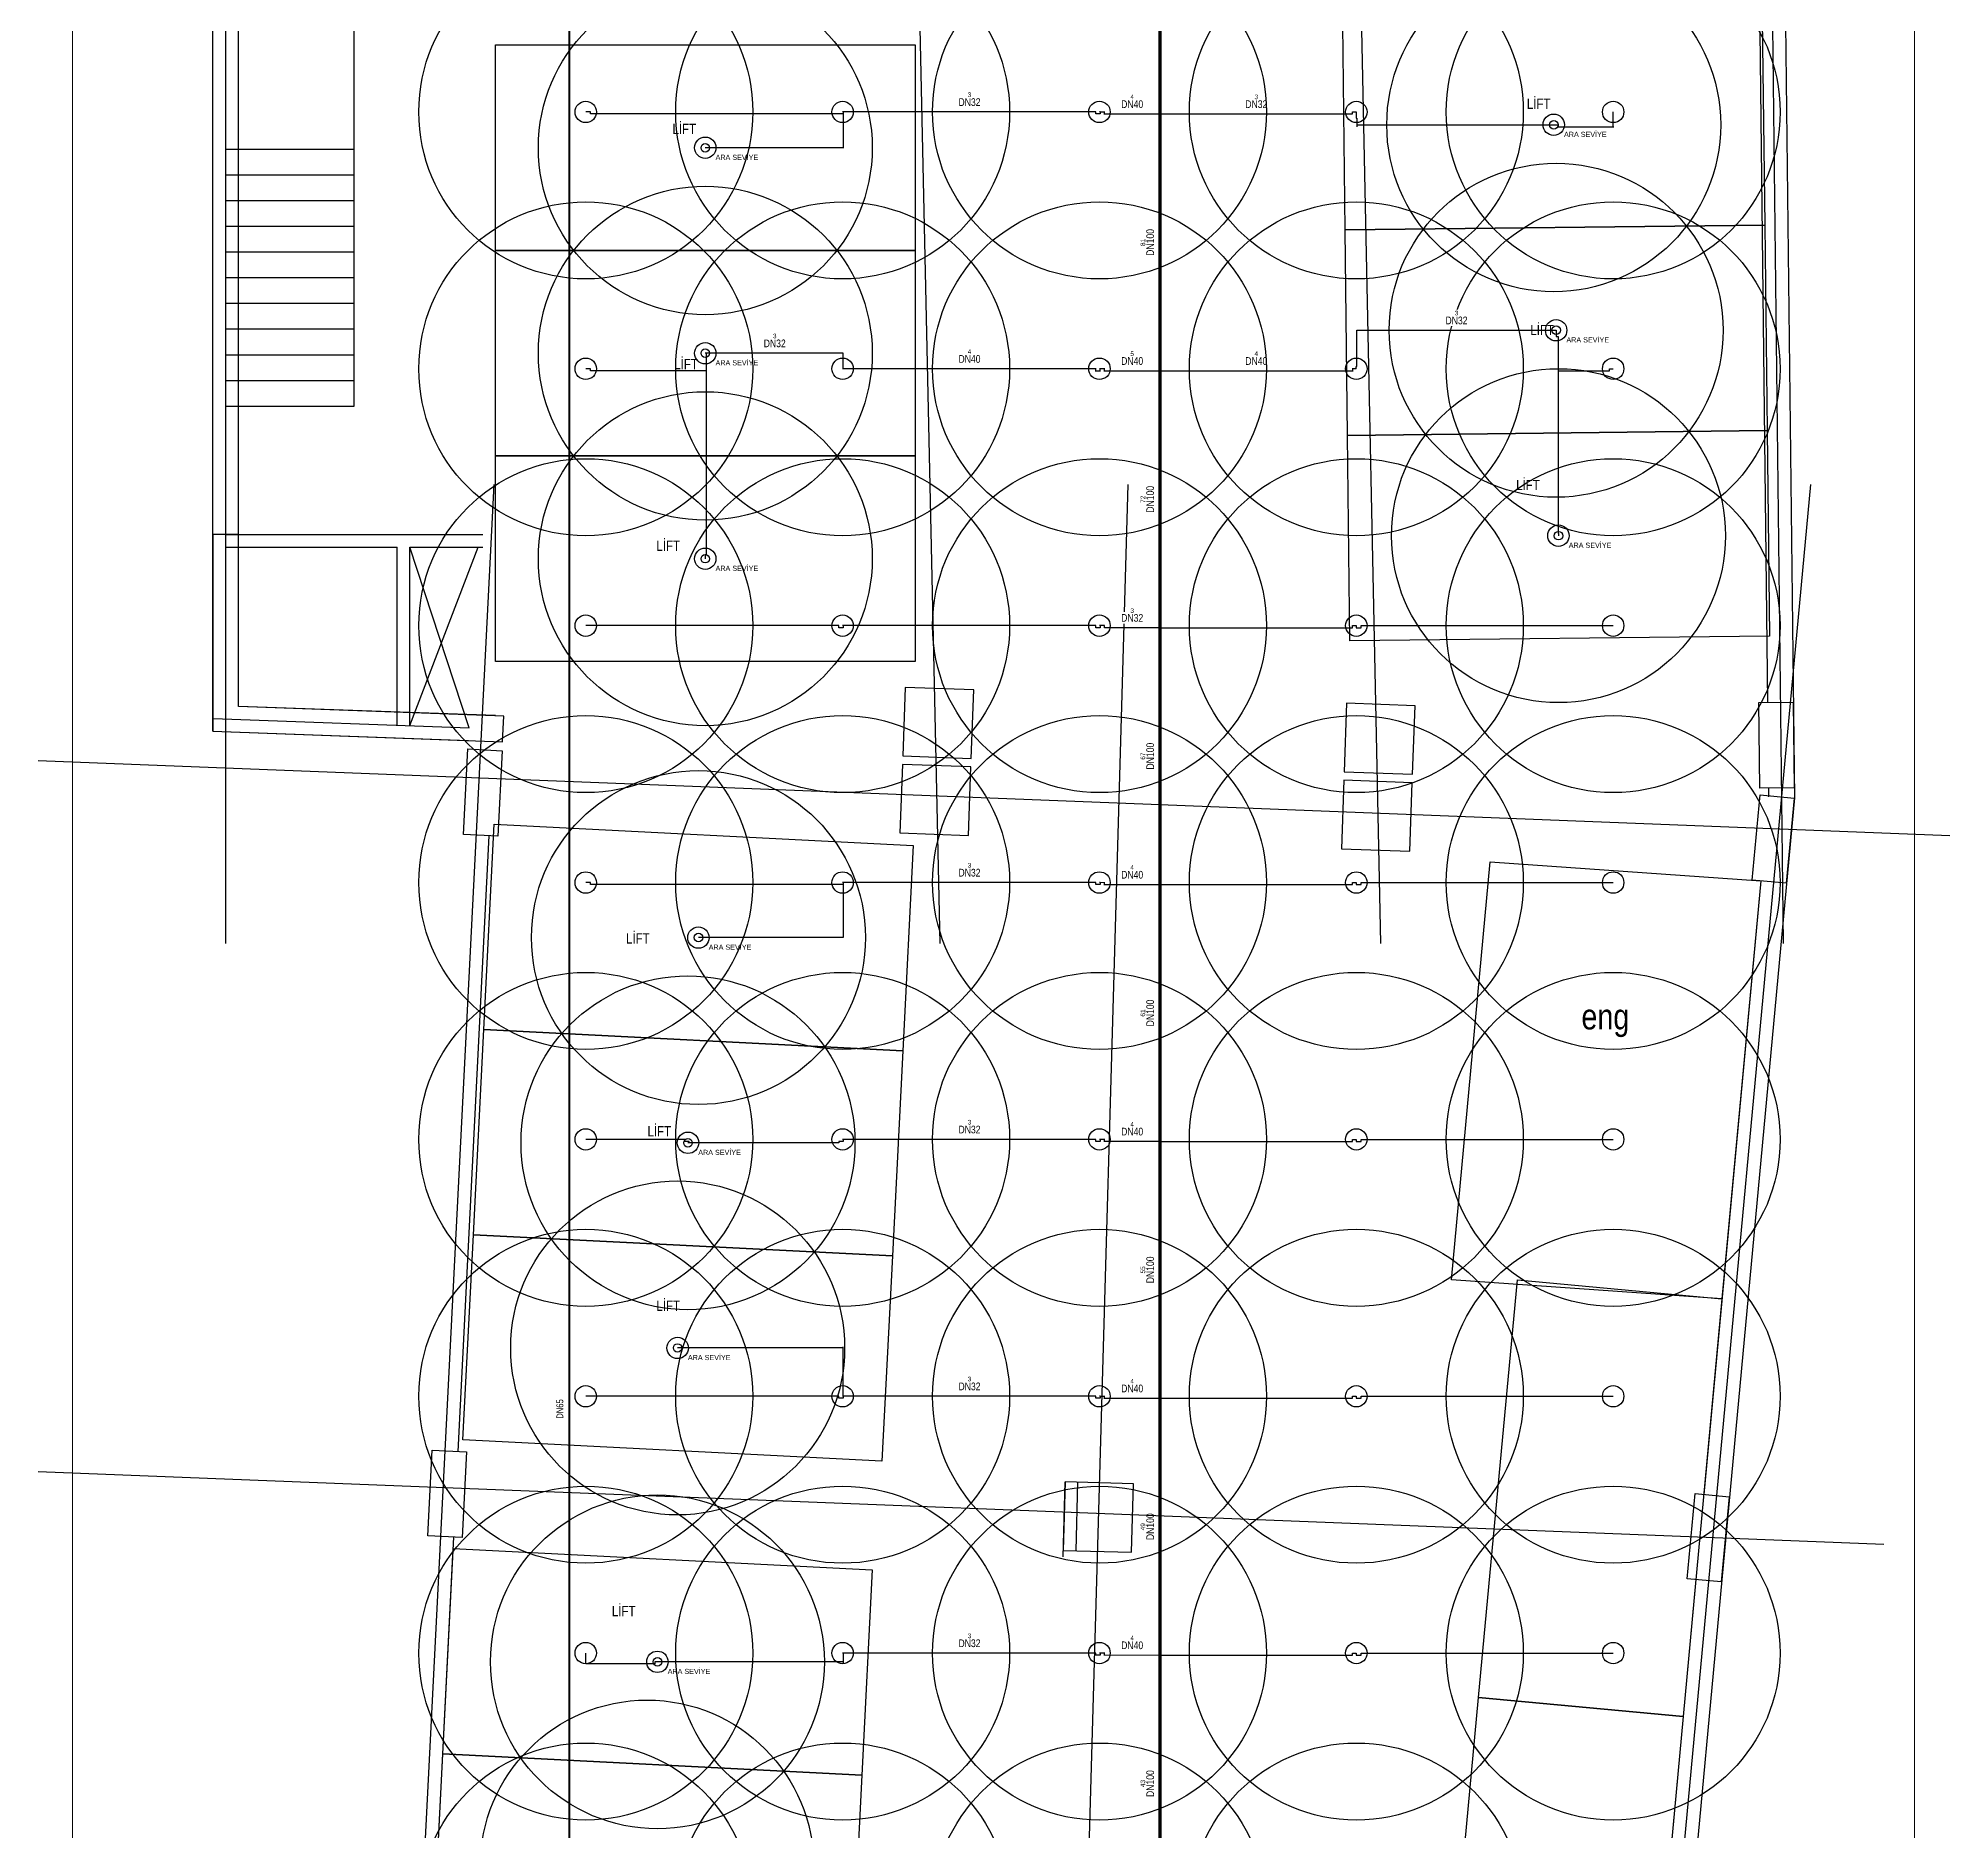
# Model space of a CAD drawing. Header units: centimetres. Extents: x 247996 to 276712, y -458149 to -450648.
# Drawn here: x 247999 to 250231, y -454679 to -452586 of the extents above; entities that cross this region are included whole.
import ezdxf
from ezdxf.enums import TextEntityAlignment as Align

# ---------------------------------------------------------------- set-up
doc = ezdxf.new("R2010")
doc.units = ezdxf.units.CM
doc.layers.add('ANTED', color=144, linetype='Continuous', lineweight=0)
for name, color, linetype in [('MIM-BODRUM-GUNCEL', 8, 'Continuous'), ('MTY-SPRINKLER', 15, 'Continuous'), ('MTY-SPRINKLER-BORU', 140, 'Continuous'), ('MTY-SPRINKLER-CAP', 141, 'Continuous'), ('MTY-SPRINKLER-KORUMA', 8, 'Continuous'), ('MTY-SPRINKLER-YAZI', 141, 'Continuous'), ('MTY-YANGIN-DOLAP', 1, 'Continuous'), ('MTY-YANGIN-DOLAP-BORU', 1, 'Continuous')]:
    doc.layers.add(name, color=color, linetype=linetype)
doc.styles.add('ROTAS', font='arial.ttf')

# ---------------------------------------------------------------- blocks, each defined once
blk = doc.blocks.new('ASL-SPR-UP')
blk.add_circle((0, 0), 12.5)
blk = doc.blocks.new('ASL-SPR-PE')
for radius in [12.5, 5]:
    blk.add_circle((0, 0), radius)

msp = doc.modelspace()

# ---------------------------------------------------------------- linework, layer by layer
at = {"layer": 'ANTED'}
for p, q in [((248038.8, -450649.1), (248038.8, -458149.1)), ((250190.3, -450649.1), (250190.3, -458149.1))]:
    msp.add_line(p, q, dxfattribs=at)
at = {"layer": 'MIM-BODRUM-GUNCEL'}
for p, q in [((248217.7, -450648.1), (248217.6, -453642.8)), ((248986, -450648.1), (249051.8, -453642.8)), ((249504.2, -450648.1), (249566.7, -453642.8)), ((250002.4, -450648.3), (250036.7, -453643)), ((248367.9, -453015.1), (248367.9, -452265.1)), ((248217.9, -452715.1), (248367.9, -452715.1)), ((248217.9, -452745.1), (248367.9, -452745.1)), ((248217.9, -452775.1), (248367.9, -452775.1)), ((248217.9, -452805.1), (248367.9, -452805.1)), ((248217.9, -452835.1), (248367.9, -452835.1)), ((248217.9, -452865.1), (248367.9, -452865.1)), ((248217.9, -452865.1), (248367.9, -452865.1)), ((248217.9, -452895.1), (248367.9, -452895.1)), ((248217.9, -452925.1), (248367.9, -452925.1)), ((248217.9, -452955.1), (248367.9, -452955.1)), ((248217.9, -452985.1), (248367.9, -452985.1)), ((248217.9, -453015.1), (248367.9, -453015.1)), ((248320.5, -457259.7), (248531.2, -453106.9)), ((249271.6, -453106.9), (249145.2, -457519.8)), ((250068.7, -453106.9), (249644, -457677.1)), ((248217.9, -453165.1), (248517.9, -453165.1)), ((248217.9, -453180.1), (248417.9, -453180.1)), ((248417.9, -453387.7), (248417.9, -453180.1)), ((248432.9, -453388.3), (248432.9, -453180.1)), ((248432.9, -453180.1), (248517.9, -453180.1)), ((248432.9, -453388.3), (248512.8, -453180.1)), ((248502.1, -453390.8), (248432.9, -453180.1)), ((248528.3, -453165.1), (248528.6, -453165.1)), ((248203.5, -453380), (248502.1, -453390.8)), ((248202.9, -453395), (248501.3, -453405.7)), ((247998.8, -453429), (250231.4, -453516.7)), ((247998.8, -454259.6), (250154.5, -454344.3)), ((249195.7, -454359.2), (249198.2, -454271.7)), ((249210.9, -454352.1), (249213.2, -454272.1))]:
    msp.add_line(p, q, dxfattribs=at)
for points in [[(248202.6, -450821), (250019.4, -450827.1), (250049.9, -453472.8), (249626.9, -458027.1), (249334.1, -457935.8), (249381.3, -457427), (248314, -457094.2)], [(248202.7, -453394.9), (248202.6, -450821)], [(248532.6, -453377.1), (248532.7, -453376.7), (248232.7, -453365.9), (248232.7, -452570.9)], [(250012.5, -452563.8), (250015.3, -452803.7), (249525.3, -452809.4), (249522.6, -452569.4), (250012.5, -452563.8)], [(250009.5, -452577.5), (250018.6, -453361.4)], [(249022.9, -452593.4), (249022.9, -452833.4), (248532.9, -452833.4), (248532.9, -452593.4), (249022.9, -452593.4)], [(250015.3, -452803.7), (250018, -453043.7), (249528.1, -453049.4), (249525.3, -452809.4), (250015.3, -452803.7)], [(249022.9, -452833.4), (249022.9, -453073.4), (248532.9, -453073.4), (248532.9, -452833.4), (249022.9, -452833.4)], [(250018, -453043.7), (250020.8, -453283.7), (249530.8, -453289.4), (249528.1, -453049.4), (250018, -453043.7)], [(249022.9, -453073.4), (249022.9, -453313.4), (248532.9, -453313.4), (248532.9, -453073.4), (249022.9, -453073.4)], [(248542.5, -453377.4), (248232.6, -453366), (248232.6, -453165.1), (248202.6, -453165.1), (248202.6, -453394.9), (248541, -453407.4), (248542.5, -453377.4)], [(249011.4, -453343.8), (249008.5, -453423.8), (249088.5, -453426.6), (249091.4, -453346.7), (249011.4, -453343.8)], [(249527, -453362.3), (249524.1, -453442.2), (249604.1, -453445.1), (249606.9, -453365.1), (249527, -453362.3)], [(250008.4, -453361.5), (250048.4, -453361), (250049.6, -453461), (250009.6, -453461.5), (250008.4, -453361.5)], [(248500.5, -453415.6), (248540.5, -453417.6), (248535.4, -453517.5), (248495.5, -453515.5), (248500.5, -453415.6)], [(249008.2, -453433.8), (249005.3, -453513.7), (249085.3, -453516.6), (249088.1, -453436.6), (249008.2, -453433.8)], [(249523.8, -453452.2), (249520.9, -453532.2), (249600.9, -453535), (249603.7, -453455.1), (249523.8, -453452.2)], [(250009.9, -453469.3), (250049.7, -453473), (250040.5, -453572.5), (250000.6, -453568.8), (250009.9, -453469.3)], [(250019.7, -453461.4), (250019.8, -453471.6)], [(248489.1, -454236.2), (248525.6, -453517)], [(249020.6, -453528.4), (249008.5, -453768.1), (248519.1, -453743.3), (248531.3, -453503.6), (249020.6, -453528.4)], [(249694.6, -453547.6), (250010.7, -453569.8), (249965.4, -454057.7), (249649.3, -454035.5), (249694.6, -453547.6)], [(250010.7, -453569.8), (249944.2, -454286.2)], [(249008.5, -453768.1), (248996.4, -454007.8), (248507, -453983), (248519.1, -453743.3), (249008.5, -453768.1)], [(248996.4, -454007.8), (248984.2, -454247.5), (248494.9, -454222.7), (248507, -453983), (248996.4, -454007.8)], [(249726.4, -454035.5), (249965.4, -454057.7), (249920.1, -454545.6), (249681.1, -454523.4), (249726.4, -454035.5)], [(248459, -454234.6), (248498.9, -454236.7), (248493.9, -454336.5), (248453.9, -454334.5), (248459, -454234.6)], [(249198.2, -454271.7), (249195.9, -454351.6), (249275.9, -454353.9), (249278.2, -454274), (249198.2, -454271.7)], [(249934.1, -454285.2), (249973.9, -454288.9), (249964.6, -454388.5), (249924.8, -454384.8), (249934.1, -454285.2)], [(248447.1, -455065.2), (248484.1, -454336)], [(248972.8, -454374.4), (248960.6, -454614.1), (248471.2, -454589.3), (248483.4, -454349.6), (248972.8, -454374.4)], [(249934.9, -454385.7), (249867.3, -455113.9)], [(249681.1, -454523.4), (249920.1, -454545.6), (249874.8, -455033.5), (249635.8, -455011.3), (249681.1, -454523.4)], [(248960.6, -454614.1), (248948.5, -454853.8), (248459.1, -454829), (248471.2, -454589.3), (248960.6, -454614.1)]]:
    msp.add_lwpolyline(points, dxfattribs=at)
at = {"layer": 'MTY-SPRINKLER-BORU'}
for points, const_width in [([(249309, -452374), (249309, -452674)], 4), ([(249309, -452674), (249244, -452674), (249244, -452671.6), (249239, -452671.6)], 1.5), ([(249309, -452674), (249309, -452974)], 4), ([(249239, -452971.6), (249239, -452974), (249234, -452974), (249234, -452971.6), (248939, -452971.6)], 1.5), ([(249309, -452974), (249244, -452974), (249244, -452971.6), (249239, -452971.6)], 1.5), ([(249309, -452974), (249309, -453274)], 4), ([(249309, -452974), (249534, -452974), (249534, -452971.6), (249538.3, -452971.6)], 1.5), ([(249309, -453274), (249309, -453574)], 4), ([(249309, -453574), (249244, -453574), (249244, -453571.6), (249239, -453571.6)], 1.5), ([(249309, -453574), (249309, -453874)], 4), ([(249309, -453874), (249244, -453874), (249244, -453871.6), (249239, -453871.6)], 1.5), ([(249309, -453874), (249309, -454174)], 4), ([(249309, -454174), (249244, -454174), (249244, -454171.6), (249239, -454171.6)], 1.5), ([(249309, -454174), (249309, -454474)], 4), ([(249309, -454474), (249244, -454474), (249244, -454471.6), (249239, -454471.6)], 1.5), ([(249309, -454474), (249309, -454774)], 4)]:
    msp.add_lwpolyline(points, dxfattribs=dict(at, const_width=const_width))
for points in [[(248939, -452674), (248644, -452674), (248644, -452671.6), (248638.3, -452671.6)], [(248939, -452671.6), (248938.3, -452671.6)], [(249239, -452671.6), (249239, -452674), (249234, -452674), (249234, -452671.6), (248939, -452671.6)], [(248939, -452671.6), (248939, -452674)], [(249239, -452671.6), (249238.3, -452671.6)], [(249309, -452674), (249534, -452674), (249534, -452671.6), (249538.3, -452671.6)], [(249538.3, -452671.6), (249538.3, -452679), (249539, -452679), (249539, -452686.6)], [(249838.3, -452689), (249838.3, -452671.6)], [(248939, -452674), (248939, -452713.4)], [(249539, -452686.6), (249539, -452689)], [(249539, -452686.6), (249768.9, -452686.6), (249774, -452686.6), (249774, -452689), (249838.3, -452689)], [(249838.3, -452689), (249839, -452689)], [(248939, -452713.4), (248777.9, -452713.4)], [(248939, -452713.4), (248939, -452714)], [(249538.3, -452971.6), (249538.3, -452969), (249539, -452969), (249539, -452926.6), (249771.7, -452926.6)], [(249771.7, -452926.6), (249771.7, -452934), (249774, -452934), (249774, -452974)], [(248779, -452953.4), (248777.9, -452953.4)], [(248939, -452971.6), (248939, -452953.4), (248779, -452953.4)], [(248779, -452953.4), (248779, -452974)], [(248779, -452974), (248644, -452974), (248644, -452971.6), (248638.3, -452971.6)], [(248779, -452974), (248779, -453189), (248777.9, -453189), (248777.9, -453193.4)], [(248939, -452971.6), (248938.3, -452971.6)], [(249239, -452971.6), (249238.3, -452971.6)], [(249774, -452974), (249834, -452974), (249834, -452971.6), (249838.3, -452971.6)], [(249774, -452974), (249774, -453164), (249774.5, -453164), (249774.5, -453166.5)], [(248939, -453271.6), (248939, -453274), (248934, -453274), (248934, -453271.6), (248638.3, -453271.6)], [(248939, -453271.6), (248938.3, -453271.6)], [(249239, -453271.6), (249239, -453274), (249234, -453274), (249234, -453271.6), (248939, -453271.6)], [(249239, -453271.6), (249238.3, -453271.6)], [(249309, -453274), (249244, -453274), (249244, -453271.6), (249239, -453271.6)], [(249309, -453274), (249534, -453274), (249534, -453271.6), (249538.3, -453271.6), (249538.3, -453274), (249544, -453274), (249544, -453271.6), (249838.3, -453271.6)], [(248939, -453574), (248644, -453574), (248644, -453571.6), (248638.3, -453571.6)], [(248939, -453574), (248939, -453635.9), (248769.9, -453635.9)], [(248939, -453571.6), (248938.3, -453571.6)], [(249239, -453571.6), (249239, -453574), (249234, -453574), (249234, -453571.6), (248939, -453571.6)], [(248939, -453571.6), (248939, -453574)], [(249239, -453571.6), (249238.3, -453571.6)], [(249309, -453574), (249534, -453574), (249534, -453571.6), (249538.3, -453571.6), (249538.3, -453574), (249544, -453574), (249544, -453571.6), (249838.3, -453571.6)], [(248759, -453875.6), (248759, -453874), (248754, -453874), (248754, -453871.6), (248638.3, -453871.6)], [(248759, -453875.6), (248757.7, -453875.6)], [(248939, -453871.6), (248939, -453874), (248934, -453874), (248934, -453875.6), (248759, -453875.6)], [(248939, -453871.6), (248938.3, -453871.6)], [(249239, -453871.6), (249239, -453874), (249234, -453874), (249234, -453871.6), (248939, -453871.6)], [(249239, -453871.6), (249238.3, -453871.6)], [(249309, -453874), (249534, -453874), (249534, -453871.6), (249538.3, -453871.6), (249538.3, -453874), (249544, -453874), (249544, -453871.6), (249838.3, -453871.6)], [(248939, -454115.2), (248745.6, -454115.2)], [(248939, -454115.2), (248939, -454114)], [(248939, -454171.6), (248939, -454115.2)], [(248939, -454171.6), (248939, -454174), (248934, -454174), (248934, -454171.6), (248638.3, -454171.6)], [(248939, -454171.6), (248938.3, -454171.6)], [(249239, -454171.6), (249239, -454174), (249234, -454174), (249234, -454171.6), (248939, -454171.6)], [(249239, -454171.6), (249238.3, -454171.6)], [(249309, -454174), (249534, -454174), (249534, -454171.6), (249538.3, -454171.6), (249538.3, -454174), (249544, -454174), (249544, -454171.6), (249838.3, -454171.6)], [(248939, -454481.8), (248724, -454481.8), (248722, -454481.8), (248719, -454481.8), (248719, -454484), (248638.3, -454484), (248638.3, -454471.6)], [(248939, -454471.6), (248938.3, -454471.6)], [(249239, -454471.6), (249239, -454474), (249234, -454474), (249234, -454471.6), (248939, -454471.6)], [(248939, -454471.6), (248939, -454481.8)], [(249239, -454471.6), (249238.3, -454471.6)], [(249309, -454474), (249534, -454474), (249534, -454471.6), (249538.3, -454471.6), (249538.3, -454474), (249544, -454474), (249544, -454471.6), (249838.3, -454471.6)], [(248939, -454481.8), (248939, -454484)]]:
    msp.add_lwpolyline(points, dxfattribs=at)
at = {"layer": 'MTY-SPRINKLER-KORUMA'}
for centre in [(248638.3, -452671.6), (248938.3, -452671.6), (249238.3, -452671.6), (249538.3, -452671.6), (249768.9, -452686.6), (249838.3, -452671.6), (248777.9, -452713.4), (249771.7, -452926.6), (248777.9, -452953.4), (248638.3, -452971.6), (248938.3, -452971.6), (249238.3, -452971.6), (249538.3, -452971.6), (249838.3, -452971.6), (249774.4, -453166.5), (248777.9, -453193.4), (248638.3, -453271.6), (248938.3, -453271.6), (249238.3, -453271.6), (249538.3, -453271.6), (249838.3, -453271.6), (248638.3, -453571.6), (248938.3, -453571.6), (249238.3, -453571.6), (249538.3, -453571.6), (249838.3, -453571.6), (248769.9, -453635.9), (248638.3, -453871.6), (248938.3, -453871.6), (249238.3, -453871.6), (249538.3, -453871.6), (249838.3, -453871.6), (248757.7, -453875.6), (248745.6, -454115.2), (248638.3, -454171.6), (248938.3, -454171.6), (249238.3, -454171.6), (249538.3, -454171.6), (249838.3, -454171.6), (248638.3, -454471.6), (248938.3, -454471.6), (249238.3, -454471.6), (249538.3, -454471.6), (249838.3, -454471.6), (248722, -454481.8), (248709.9, -454721.5), (248638.3, -454771.6), (248938.3, -454771.6), (249238.3, -454771.6), (249538.3, -454771.6)]:
    msp.add_circle(centre, 195, dxfattribs=at)
at = {"layer": 'MTY-YANGIN-DOLAP-BORU', "const_width": 2.5}
msp.add_lwpolyline([(248520, -452275), (248619, -452275), (248619, -452274), (248619, -456099), (248524, -456099), (248524, -456100), (248520, -456100)], dxfattribs=at)

# ---------------------------------------------------------------- block references
at = {"layer": 'MTY-SPRINKLER'}
for name, p in [('ASL-SPR-UP', (248638.3, -452671.6)), ('ASL-SPR-UP', (248938.3, -452671.6)), ('ASL-SPR-UP', (249238.3, -452671.6)), ('ASL-SPR-UP', (249538.3, -452671.6)), ('ASL-SPR-UP', (249838.3, -452671.6)), ('ASL-SPR-PE', (249768.9, -452686.6)), ('ASL-SPR-PE', (248777.9, -452713.4)), ('ASL-SPR-PE', (249771.7, -452926.6)), ('ASL-SPR-UP', (248638.3, -452971.6)), ('ASL-SPR-PE', (248777.9, -452953.4)), ('ASL-SPR-UP', (248938.3, -452971.6)), ('ASL-SPR-UP', (249238.3, -452971.6)), ('ASL-SPR-UP', (249538.3, -452971.6)), ('ASL-SPR-UP', (249838.3, -452971.6)), ('ASL-SPR-PE', (249774.4, -453166.5)), ('ASL-SPR-PE', (248777.9, -453193.4)), ('ASL-SPR-UP', (248638.3, -453271.6)), ('ASL-SPR-UP', (248938.3, -453271.6)), ('ASL-SPR-UP', (249238.3, -453271.6)), ('ASL-SPR-UP', (249538.3, -453271.6)), ('ASL-SPR-UP', (249838.3, -453271.6)), ('ASL-SPR-UP', (248638.3, -453571.6)), ('ASL-SPR-UP', (248938.3, -453571.6)), ('ASL-SPR-UP', (249238.3, -453571.6)), ('ASL-SPR-UP', (249538.3, -453571.6)), ('ASL-SPR-UP', (249838.3, -453571.6)), ('ASL-SPR-PE', (248769.9, -453635.9)), ('ASL-SPR-UP', (248638.3, -453871.6)), ('ASL-SPR-PE', (248757.7, -453875.6)), ('ASL-SPR-UP', (248938.3, -453871.6)), ('ASL-SPR-UP', (249238.3, -453871.6)), ('ASL-SPR-UP', (249538.3, -453871.6)), ('ASL-SPR-UP', (249838.3, -453871.6)), ('ASL-SPR-PE', (248745.6, -454115.2)), ('ASL-SPR-UP', (248638.3, -454171.6)), ('ASL-SPR-UP', (248938.3, -454171.6)), ('ASL-SPR-UP', (249238.3, -454171.6)), ('ASL-SPR-UP', (249538.3, -454171.6)), ('ASL-SPR-UP', (249838.3, -454171.6)), ('ASL-SPR-UP', (248638.3, -454471.6)), ('ASL-SPR-PE', (248722, -454481.8)), ('ASL-SPR-UP', (248938.3, -454471.6)), ('ASL-SPR-UP', (249238.3, -454471.6)), ('ASL-SPR-UP', (249538.3, -454471.6)), ('ASL-SPR-UP', (249838.3, -454471.6))]:
    msp.add_blockref(name, p, dxfattribs=at)

# ---------------------------------------------------------------- texts
at = {"layer": 'MIM-BODRUM-GUNCEL', "style": 'ROTAS', "width": 0.8}
for s, height, p in [('LİFT', 12, (249737.5, -452671.7)), ('LİFT', 12, (248739.6, -452701)), ('LİFT', 12, (249741.6, -452935.9)), ('LİFT', 12, (248741.7, -452975.7)), ('LİFT', 12, (249725, -453116.9)), ('LİFT', 12, (248720.8, -453187.9)), ('LİFT', 12, (248685.4, -453646.5)), ('eng', 30, (249801.2, -453752.2)), ('LİFT', 12, (248710.4, -453871.7)), ('LİFT', 12, (248720.8, -454075.6)), ('LİFT', 12, (248668.8, -454432.1))]:
    msp.add_text(s, height=height, dxfattribs=at).set_placement(p, align=Align.BOTTOM_LEFT)
at = {"layer": 'MTY-SPRINKLER-YAZI', "style": 'ROTAS', "width": 0.8}
for p in [(249780.9, -452702.6), (248789.9, -452729.4), (249783.7, -452942.6), (248789.9, -452969.4), (249786.4, -453182.5), (248789.9, -453209.4), (248781.9, -453651.9), (248769.7, -453891.6), (248757.6, -454131.2), (248734, -454497.8)]:
    msp.add_text('ARA SEVİYE', height=6, dxfattribs=at).set_placement(p, align=Align.BOTTOM_LEFT)

# ---------------------------------------------------------------- next in the draw order: wipeouts: each hides what was drawn before it
for points in [[(249074, -452666.8), (249095.4, -452666.8), (249095.4, -452653.3), (249074, -452653.3)], [(249264, -452669.2), (249285.4, -452669.2), (249285.4, -452655.8), (249264, -452655.8)], [(249409, -452669.2), (249430.4, -452669.2), (249430.4, -452655.8), (249409, -452655.8)], [(249304.2, -452838.8), (249304.2, -452812.8), (249290.8, -452812.8), (249290.8, -452838.8)], [(249642.8, -452921.8), (249664.3, -452921.8), (249664.3, -452908.3), (249642.8, -452908.3)], [(248846.5, -452948.6), (248867.9, -452948.6), (248867.9, -452935.1), (248846.5, -452935.1)], [(249074, -452966.8), (249095.4, -452966.8), (249095.4, -452953.3), (249074, -452953.3)], [(249264, -452969.2), (249285.4, -452969.2), (249285.4, -452955.8), (249264, -452955.8)], [(249409, -452969.2), (249430.4, -452969.2), (249430.4, -452955.8), (249409, -452955.8)], [(249304.2, -453138.8), (249304.2, -453112.8), (249290.8, -453112.8), (249290.8, -453138.8)], [(249264, -453269.2), (249285.4, -453269.2), (249285.4, -453255.8), (249264, -453255.8)], [(249304.2, -453438.8), (249304.2, -453412.8), (249290.8, -453412.8), (249290.8, -453438.8)], [(249074, -453566.8), (249095.4, -453566.8), (249095.4, -453553.3), (249074, -453553.3)], [(249264, -453569.2), (249285.4, -453569.2), (249285.4, -453555.8), (249264, -453555.8)], [(249304.2, -453738.8), (249304.2, -453712.8), (249290.8, -453712.8), (249290.8, -453738.8)], [(249074, -453866.8), (249095.4, -453866.8), (249095.4, -453853.3), (249074, -453853.3)], [(249264, -453869.2), (249285.4, -453869.2), (249285.4, -453855.8), (249264, -453855.8)], [(249304.2, -454038.8), (249304.2, -454012.8), (249290.8, -454012.8), (249290.8, -454038.8)], [(249074, -454166.8), (249095.4, -454166.8), (249095.4, -454153.3), (249074, -454153.3)], [(249264, -454169.2), (249285.4, -454169.2), (249285.4, -454155.8), (249264, -454155.8)], [(248614, -454197.6), (248614, -454178.6), (248602, -454178.6), (248602, -454197.6)], [(249304.2, -454338.8), (249304.2, -454312.8), (249290.8, -454312.8), (249290.8, -454338.8)], [(249074, -454466.8), (249095.4, -454466.8), (249095.4, -454453.3), (249074, -454453.3)], [(249264, -454469.2), (249285.4, -454469.2), (249285.4, -454455.8), (249264, -454455.8)], [(249304.2, -454638.8), (249304.2, -454612.8), (249290.8, -454612.8), (249290.8, -454638.8)]]:
    msp.add_wipeout(points)

# ---------------------------------------------------------------- next in the draw order: texts
at = {"layer": 'MTY-SPRINKLER-CAP', "style": 'ROTAS', "width": 0.8}
for s, p in [('DN32', (249086.5, -452660.1)), ('DN40', (249276.5, -452662.5)), ('DN32', (249421.5, -452662.5)), ('DN32', (249655.3, -452915.1)), ('DN32', (248859, -452941.9)), ('DN40', (249086.5, -452960.1)), ('DN40', (249276.5, -452962.5)), ('DN40', (249421.5, -452962.5)), ('DN32', (249276.5, -453262.5)), ('DN32', (249086.5, -453560.1)), ('DN40', (249276.5, -453562.5)), ('DN32', (249086.5, -453860.1)), ('DN40', (249276.5, -453862.5)), ('DN32', (249086.5, -454160.1)), ('DN40', (249276.5, -454162.5)), ('DN32', (249086.5, -454460.1)), ('DN40', (249276.5, -454462.5))]:
    msp.add_text(s, height=9, dxfattribs=at).set_placement(p, align=Align.MIDDLE_CENTER)
for p in [(249297.5, -452824), (249297.5, -453124), (249297.5, -453424), (249297.5, -453724), (249297.5, -454024), (249297.5, -454324), (249297.5, -454624)]:
    msp.add_text('DN100', height=9, rotation=90, dxfattribs=at).set_placement(p, align=Align.MIDDLE_CENTER)
at = {"layer": 'MTY-YANGIN-DOLAP', "style": 'ROTAS', "width": 0.8}
msp.add_text('DN65', height=8, rotation=90, dxfattribs=at).set_placement((248608, -454186.5), align=Align.MIDDLE_CENTER)

# ---------------------------------------------------------------- next in the draw order: wipeouts: each hides what was drawn before it
for points in [[(249083, -452655.6), (249087.8, -452655.6), (249087.8, -452647.5), (249083, -452647.5)], [(249273, -452658), (249277.8, -452658), (249277.8, -452649.9), (249273, -452649.9)], [(249418, -452658), (249422.8, -452658), (249422.8, -452649.9), (249418, -452649.9)], [(249293, -452828.8), (249293, -452821.3), (249284.9, -452821.3), (249284.9, -452828.8)], [(249651.8, -452910.6), (249656.7, -452910.6), (249656.7, -452902.5), (249651.8, -452902.5)], [(248855.5, -452937.4), (248860.3, -452937.4), (248860.3, -452929.3), (248855.5, -452929.3)], [(249083, -452955.6), (249087.8, -452955.6), (249087.8, -452947.5), (249083, -452947.5)], [(249273, -452958), (249277.8, -452958), (249277.8, -452949.9), (249273, -452949.9)], [(249418, -452958), (249422.8, -452958), (249422.8, -452949.9), (249418, -452949.9)], [(249293, -453128.8), (249293, -453121.3), (249284.9, -453121.3), (249284.9, -453128.8)], [(249273, -453258), (249277.8, -453258), (249277.8, -453249.9), (249273, -453249.9)], [(249293, -453428.8), (249293, -453421.3), (249284.9, -453421.3), (249284.9, -453428.8)], [(249083, -453555.6), (249087.8, -453555.6), (249087.8, -453547.5), (249083, -453547.5)], [(249273, -453558), (249277.8, -453558), (249277.8, -453549.9), (249273, -453549.9)], [(249293, -453728.8), (249293, -453721.3), (249284.9, -453721.3), (249284.9, -453728.8)], [(249083, -453855.6), (249087.8, -453855.6), (249087.8, -453847.5), (249083, -453847.5)], [(249273, -453858), (249277.8, -453858), (249277.8, -453849.9), (249273, -453849.9)], [(249293, -454028.8), (249293, -454021.3), (249284.9, -454021.3), (249284.9, -454028.8)], [(249083, -454155.6), (249087.8, -454155.6), (249087.8, -454147.5), (249083, -454147.5)], [(249273, -454158), (249277.8, -454158), (249277.8, -454149.9), (249273, -454149.9)], [(249293, -454328.8), (249293, -454321.3), (249284.9, -454321.3), (249284.9, -454328.8)], [(249083, -454455.6), (249087.8, -454455.6), (249087.8, -454447.5), (249083, -454447.5)], [(249273, -454458), (249277.8, -454458), (249277.8, -454449.9), (249273, -454449.9)], [(249293, -454628.8), (249293, -454621.3), (249284.9, -454621.3), (249284.9, -454628.8)]]:
    msp.add_wipeout(points)

# ---------------------------------------------------------------- next in the draw order: texts
at = {"layer": 'MTY-SPRINKLER-CAP', "style": 'ROTAS', "width": 0.8}
for s, p in [('3', (249086.5, -452651.5)), ('4', (249276.5, -452654)), ('3', (249421.5, -452654)), ('3', (249655.3, -452906.5)), ('3', (248859, -452933.3)), ('4', (249086.5, -452951.5)), ('5', (249276.5, -452954)), ('4', (249421.5, -452954)), ('3', (249276.5, -453254)), ('3', (249086.5, -453551.5)), ('4', (249276.5, -453554)), ('3', (249086.5, -453851.5)), ('4', (249276.5, -453854)), ('3', (249086.5, -454151.5)), ('4', (249276.5, -454154)), ('3', (249086.5, -454451.5)), ('4', (249276.5, -454454))]:
    msp.add_text(s, height=5.4, dxfattribs=at).set_placement(p, align=Align.MIDDLE_CENTER)
for s, p in [('81', (249289, -452824)), ('72', (249289, -453124)), ('67', (249289, -453424)), ('61', (249289, -453724)), ('55', (249289, -454024)), ('49', (249289, -454324)), ('43', (249289, -454624))]:
    msp.add_text(s, height=5.4, rotation=90, dxfattribs=at).set_placement(p, align=Align.MIDDLE_CENTER)

doc.saveas('drawing.dxf')
